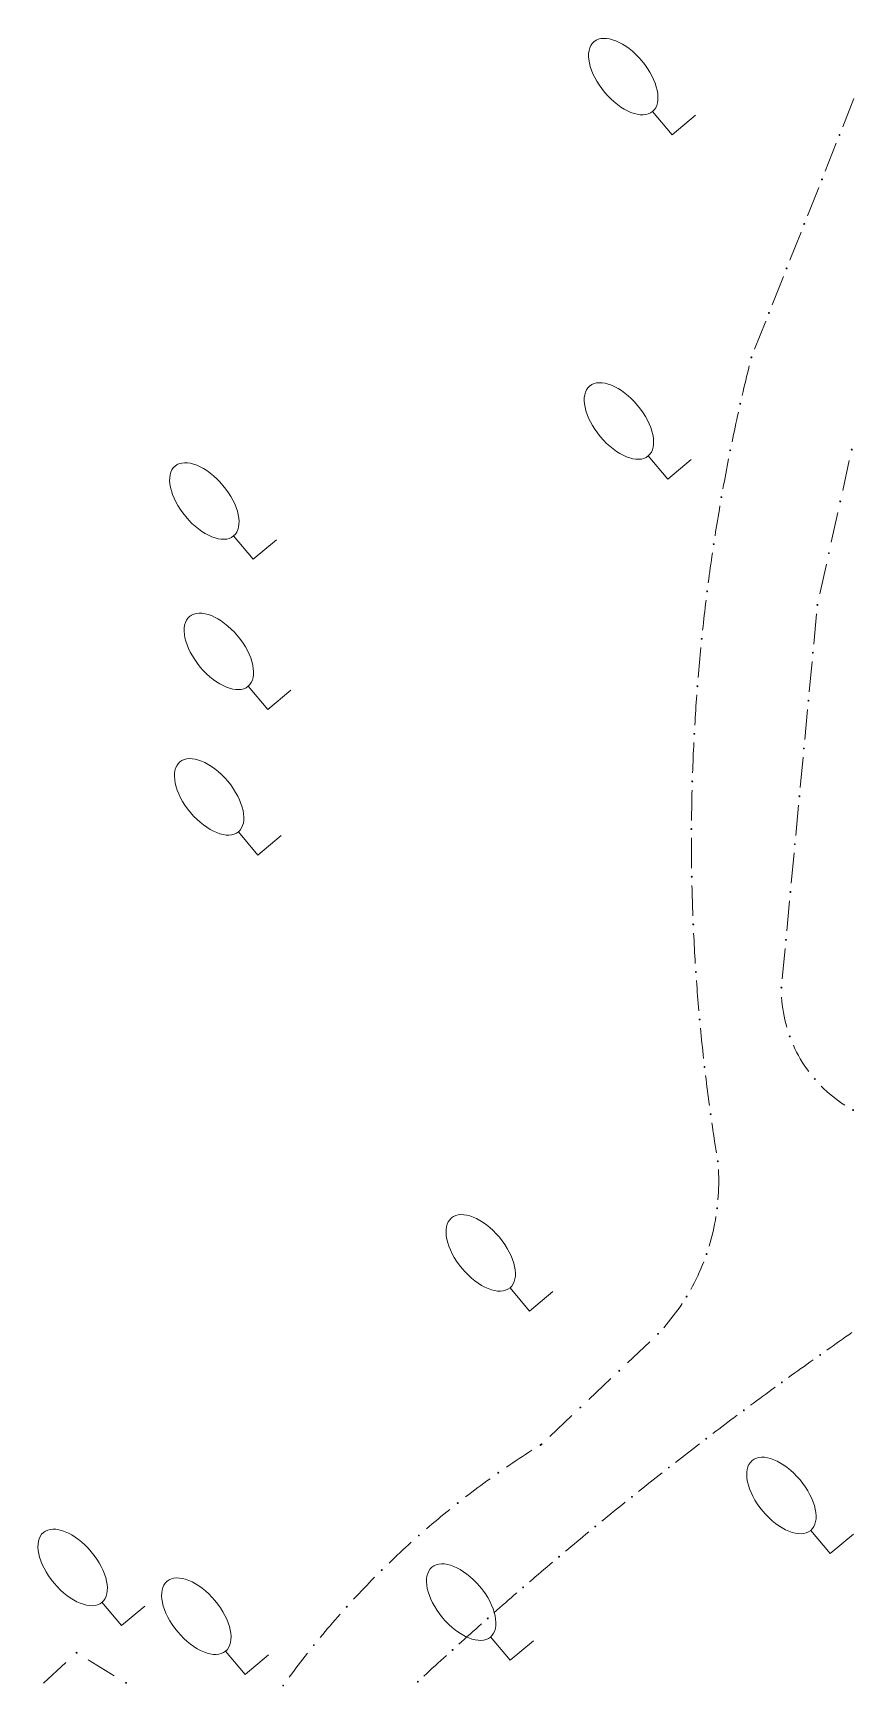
# Model space of a CAD drawing. Header units: metres. Extents: x -10443 to -4073, y -33280 to -26846.
# Drawn here: x -7938.26 to -7924.75, y -29597.3 to -29570.09 of the extents above; entities that cross this region are included whole.
import ezdxf

# ---------------------------------------------------------------- set-up
doc = ezdxf.new("R2010")
doc.units = ezdxf.units.M
doc.header["$MEASUREMENT"] = 0
doc.linetypes.add('CONTINUOUS_1', pattern=[0])
doc.linetypes.add('CONTINUOUS_2', pattern=[0])
doc.layers.add('園路', color=241, linetype='CONTINUOUS_2', lineweight=18)
doc.layers.add('木', color=254, linetype='CONTINUOUS_2', lineweight=18)

msp = doc.modelspace()

# ---------------------------------------------------------------- hatches: boundary and pattern name
at = {"layer": '園路', "linetype": 'CONTINUOUS_1', "lineweight": 18}
for points in [[(-7924.983, -29571.77, 1), (-7924.998, -29571.77, 1)], [(-7925.273, -29572.502, 1), (-7925.288, -29572.502, 1)], [(-7925.563, -29573.235, 1), (-7925.578, -29573.235, 1)], [(-7925.853, -29573.967, 1), (-7925.868, -29573.967, 1)], [(-7926.143, -29574.7, 1), (-7926.158, -29574.7, 1)], [(-7926.433, -29575.432, 1), (-7926.448, -29575.432, 1)], [(-7926.616, -29576.195, 1), (-7926.631, -29576.195, 1)], [(-7926.78, -29576.962, 1), (-7926.795, -29576.962, 1)], [(-7924.782, -29576.95, 1), (-7924.797, -29576.95, 1)], [(-7926.926, -29577.733, 1), (-7926.941, -29577.733, 1)], [(-7924.97, -29577.803, 1), (-7924.985, -29577.803, 1)], [(-7927.053, -29578.507, 1), (-7927.068, -29578.507, 1)], [(-7925.159, -29578.655, 1), (-7925.174, -29578.655, 1)], [(-7927.161, -29579.284, 1), (-7927.176, -29579.284, 1)], [(-7925.347, -29579.507, 1), (-7925.362, -29579.507, 1)], [(-7927.251, -29580.064, 1), (-7927.266, -29580.064, 1)], [(-7925.421, -29580.294, 1), (-7925.436, -29580.294, 1)], [(-7927.321, -29580.845, 1), (-7927.336, -29580.845, 1)], [(-7925.495, -29581.082, 1), (-7925.51, -29581.082, 1)], [(-7927.373, -29581.628, 1), (-7927.388, -29581.628, 1)], [(-7925.569, -29581.869, 1), (-7925.584, -29581.869, 1)], [(-7927.406, -29582.411, 1), (-7927.421, -29582.411, 1)], [(-7925.643, -29582.656, 1), (-7925.658, -29582.656, 1)], [(-7927.419, -29583.196, 1), (-7927.434, -29583.196, 1)], [(-7925.717, -29583.444, 1), (-7925.732, -29583.444, 1)], [(-7927.414, -29583.98, 1), (-7927.429, -29583.98, 1)], [(-7925.791, -29584.231, 1), (-7925.806, -29584.231, 1)], [(-7927.39, -29584.764, 1), (-7927.405, -29584.764, 1)], [(-7925.865, -29585.018, 1), (-7925.88, -29585.018, 1)], [(-7927.347, -29585.548, 1), (-7927.362, -29585.548, 1)], [(-7925.939, -29585.805, 1), (-7925.954, -29585.805, 1)], [(-7927.285, -29586.33, 1), (-7927.3, -29586.33, 1)], [(-7925.802, -29586.607, 1), (-7925.817, -29586.607, 1)], [(-7927.204, -29587.11, 1), (-7927.219, -29587.11, 1)], [(-7925.391, -29587.309, 1), (-7925.406, -29587.309, 1)], [(-7927.104, -29587.888, 1), (-7927.119, -29587.888, 1)], [(-7924.759, -29587.821, 1), (-7924.774, -29587.821, 1)], [(-7926.986, -29588.663, 1), (-7927.001, -29588.663, 1)], [(-7926.997, -29589.437, 1), (-7927.012, -29589.437, 1)], [(-7927.17, -29590.19, 1), (-7927.185, -29590.19, 1)], [(-7927.499, -29590.89, 1), (-7927.514, -29590.89, 1)], [(-7927.969, -29591.504, 1), (-7927.984, -29591.504, 1)], [(-7925.302, -29591.85, 1), (-7925.317, -29591.85, 1)], [(-7928.608, -29592.11, 1), (-7928.623, -29592.11, 1)], [(-7925.932, -29592.302, 1), (-7925.947, -29592.302, 1)], [(-7929.247, -29592.716, 1), (-7929.262, -29592.716, 1)], [(-7926.558, -29592.762, 1), (-7926.573, -29592.762, 1)], [(-7929.903, -29593.331, 1), (-7929.918, -29593.331, 1)], [(-7929.886, -29593.322, 1), (-7929.901, -29593.322, 1)], [(-7927.177, -29593.229, 1), (-7927.192, -29593.229, 1)], [(-7930.599, -29593.79, 1), (-7930.614, -29593.79, 1)], [(-7927.791, -29593.704, 1), (-7927.806, -29593.704, 1)], [(-7931.267, -29594.288, 1), (-7931.282, -29594.288, 1)], [(-7928.4, -29594.186, 1), (-7928.415, -29594.186, 1)], [(-7929.002, -29594.675, 1), (-7929.017, -29594.675, 1)], [(-7931.907, -29594.823, 1), (-7931.922, -29594.823, 1)], [(-7929.598, -29595.172, 1), (-7929.613, -29595.172, 1)], [(-7932.515, -29595.392, 1), (-7932.53, -29595.392, 1)], [(-7930.189, -29595.676, 1), (-7930.204, -29595.676, 1)], [(-7933.092, -29595.994, 1), (-7933.107, -29595.994, 1)], [(-7930.773, -29596.187, 1), (-7930.788, -29596.187, 1)], [(-7937.539, -29596.752, 1), (-7937.554, -29596.752, 1)], [(-7933.633, -29596.628, 1), (-7933.648, -29596.628, 1)], [(-7931.351, -29596.705, 1), (-7931.366, -29596.705, 1)], [(-7936.724, -29597.248, 1), (-7936.739, -29597.248, 1)], [(-7934.138, -29597.291, 1), (-7934.153, -29597.291, 1)], [(-7931.922, -29597.23, 1), (-7931.937, -29597.23, 1)]]:
    msp.add_hatch(color=241, dxfattribs=at).paths.add_polyline_path(points, flags=0)

# ---------------------------------------------------------------- linework, layer by layer
at = {"layer": '園路', "color": 1, "linetype": 'CONTINUOUS_1', "lineweight": 18}
for p, q in [((-7924.937, -29571.636), (-7924.753, -29571.171)), ((-7925.227, -29572.368), (-7925.043, -29571.904)), ((-7925.517, -29573.101), (-7925.333, -29572.636)), ((-7925.808, -29573.834), (-7925.623, -29573.369)), ((-7926.098, -29574.566), (-7925.914, -29574.101)), ((-7926.388, -29575.299), (-7926.204, -29574.834)), ((-7924.938, -29577.621), (-7924.83, -29577.132)), ((-7925.126, -29578.473), (-7925.018, -29577.985)), ((-7925.314, -29579.325), (-7925.206, -29578.837)), ((-7925.415, -29580.15), (-7925.368, -29579.652)), ((-7925.489, -29580.937), (-7925.442, -29580.439)), ((-7925.563, -29581.724), (-7925.516, -29581.226)), ((-7925.637, -29582.512), (-7925.59, -29582.014)), ((-7925.711, -29583.299), (-7925.664, -29582.801)), ((-7925.785, -29584.086), (-7925.738, -29583.588)), ((-7925.859, -29584.873), (-7925.812, -29584.376)), ((-7925.933, -29585.661), (-7925.886, -29585.163)), ((-7928.477, -29591.979), (-7928.114, -29591.635)), ((-7929.116, -29592.585), (-7928.753, -29592.241)), ((-7929.755, -29593.191), (-7929.393, -29592.847)), ((-7938.09, -29597.252), (-7937.722, -29596.914)), ((-7937.353, -29596.87), (-7936.925, -29597.13))]:
    msp.add_line(p, q, dxfattribs=at)
for centre in [(-7924.99, -29571.77), (-7925.28, -29572.502), (-7925.57, -29573.235), (-7925.861, -29573.967), (-7926.151, -29574.7), (-7926.441, -29575.432), (-7926.624, -29576.195), (-7926.788, -29576.962), (-7924.789, -29576.95), (-7926.934, -29577.733), (-7924.978, -29577.803), (-7927.06, -29578.507), (-7925.166, -29578.655), (-7927.169, -29579.284), (-7925.354, -29579.507), (-7927.258, -29580.064), (-7925.429, -29580.294), (-7927.329, -29580.845), (-7925.503, -29581.082), (-7927.38, -29581.628), (-7925.577, -29581.869), (-7927.413, -29582.411), (-7925.651, -29582.656), (-7927.427, -29583.196), (-7925.725, -29583.444), (-7927.422, -29583.98), (-7925.799, -29584.231), (-7927.398, -29584.764), (-7925.873, -29585.018), (-7927.355, -29585.548), (-7925.947, -29585.805), (-7927.293, -29586.33), (-7925.81, -29586.607), (-7927.212, -29587.11), (-7925.399, -29587.309), (-7927.112, -29587.888), (-7924.767, -29587.821), (-7926.993, -29588.663), (-7927.004, -29589.437), (-7927.178, -29590.19), (-7927.507, -29590.89), (-7927.976, -29591.504), (-7925.309, -29591.85), (-7928.615, -29592.11), (-7925.94, -29592.302), (-7929.254, -29592.716), (-7926.565, -29592.762), (-7929.911, -29593.331), (-7929.893, -29593.322), (-7927.185, -29593.229), (-7930.606, -29593.79), (-7927.799, -29593.704), (-7931.274, -29594.288), (-7928.407, -29594.186), (-7929.009, -29594.675), (-7931.914, -29594.823), (-7929.606, -29595.172), (-7932.523, -29595.392), (-7930.196, -29595.676), (-7933.099, -29595.994), (-7930.78, -29596.187), (-7937.546, -29596.752), (-7933.641, -29596.628), (-7931.358, -29596.705), (-7936.731, -29597.248), (-7934.146, -29597.291), (-7931.93, -29597.23)]:
    msp.add_circle(centre, 0.0075, dxfattribs=at)
for centre, radius, start, end in [((-7894.972, -29583.374), 32.455, 166.0879, 166.9706), ((-7894.972, -29583.374), 32.455, 167.4729, 168.3556), ((-7894.972, -29583.374), 32.455, 168.8578, 169.7405), ((-7894.972, -29583.374), 32.455, 170.2427, 171.1254), ((-7894.972, -29583.374), 32.455, 171.6276, 172.5103), ((-7894.972, -29583.374), 32.455, 173.0125, 173.8952), ((-7894.972, -29583.374), 32.455, 174.3974, 175.2801), ((-7894.972, -29583.374), 32.455, 175.7824, 176.6651), ((-7894.972, -29583.374), 32.455, 177.1673, 178.05), ((-7894.972, -29583.374), 32.455, 178.5522, 179.4349), ((-7894.972, -29583.374), 32.455, 179.9371, 180.8198), ((-7894.972, -29583.374), 32.455, 181.322, 182.2047), ((-7894.972, -29583.374), 32.455, 182.707, 183.5897), ((-7894.972, -29583.374), 32.455, 184.0919, 184.9746), ((-7923.678, -29585.83), 2.269, 183.3899, 196.0182), ((-7894.972, -29583.374), 32.455, 185.4768, 186.3595), ((-7923.678, -29585.83), 2.269, 204.043, 216.6713), ((-7894.972, -29583.374), 32.455, 186.8617, 187.7444), ((-7923.678, -29585.83), 2.269, 224.6961, 237.3245), ((-7894.972, -29583.374), 32.455, 188.2466, 189.1293), ((-7930.618, -29589), 3.64, 355.2717, 3.1417), ((-7930.618, -29589), 3.64, 343.078, 350.948), ((-7930.618, -29589), 3.64, 330.8843, 338.7543), ((-7930.618, -29589), 3.64, 318.6906, 326.5606), ((-7888.259, -29644.21), 64.143, 124.71361, 125.16024), ((-7888.259, -29644.21), 64.143, 125.40687, 125.8535), ((-7888.259, -29644.21), 64.143, 126.10013, 126.54676), ((-7888.259, -29644.21), 64.143, 126.79339, 127.24002), ((-7888.259, -29644.21), 64.143, 127.48665, 127.93328), ((-7922.03, -29606.002), 14.922, 122.5188, 124.4386), ((-7888.259, -29644.21), 64.143, 128.17991, 128.62653), ((-7922.03, -29606.002), 14.922, 125.7197, 127.6395), ((-7922.03, -29606.002), 14.922, 128.9206, 130.8404), ((-7888.259, -29644.21), 64.143, 128.87317, 129.31979), ((-7922.03, -29606.002), 14.922, 132.1215, 134.0414), ((-7888.259, -29644.21), 64.143, 129.56643, 130.01305), ((-7888.259, -29644.21), 64.143, 130.25969, 130.70631), ((-7922.03, -29606.002), 14.922, 135.3225, 137.2423), ((-7888.259, -29644.21), 64.143, 130.95295, 131.39957), ((-7922.03, -29606.002), 14.922, 138.5234, 140.4432), ((-7888.259, -29644.21), 64.143, 131.64621, 132.09283), ((-7922.03, -29606.002), 14.922, 141.7243, 143.6441), ((-7888.259, -29644.21), 64.143, 132.33947, 132.78609)]:
    msp.add_arc(centre, radius, start, end, dxfattribs=at)
at = {"layer": '木', "color": 1, "linetype": 'CONTINUOUS_1', "lineweight": 18}
for p, q in [((-7927.746, -29571.768), (-7928.067, -29571.385)), ((-7927.363, -29571.447), (-7927.746, -29571.768)), ((-7927.817, -29577.437), (-7928.138, -29577.054)), ((-7927.434, -29577.115), (-7927.817, -29577.437)), ((-7934.639, -29578.754), (-7934.961, -29578.371)), ((-7934.256, -29578.433), (-7934.639, -29578.754)), ((-7934.4, -29581.229), (-7934.722, -29580.846)), ((-7934.017, -29580.907), (-7934.4, -29581.229)), ((-7934.561, -29583.624), (-7934.882, -29583.241)), ((-7934.178, -29583.302), (-7934.561, -29583.624)), ((-7930.092, -29591.129), (-7930.413, -29590.746)), ((-7929.709, -29590.807), (-7930.092, -29591.129)), ((-7925.143, -29595.121), (-7925.464, -29594.738)), ((-7924.76, -29594.8), (-7925.143, -29595.121)), ((-7936.807, -29596.305), (-7937.128, -29595.922)), ((-7936.424, -29595.984), (-7936.807, -29596.305)), ((-7930.412, -29596.876), (-7930.734, -29596.493)), ((-7930.029, -29596.555), (-7930.412, -29596.876)), ((-7934.771, -29597.108), (-7935.093, -29596.725)), ((-7934.388, -29596.787), (-7934.771, -29597.108))]:
    msp.add_line(p, q, dxfattribs=at)
for centre in [(-7928.549, -29570.811), (-7928.62, -29576.479), (-7935.443, -29577.796), (-7935.204, -29580.271), (-7935.364, -29582.666), (-7930.895, -29590.171), (-7925.947, -29594.164), (-7937.61, -29595.348), (-7931.216, -29595.919), (-7935.575, -29596.151)]:
    msp.add_ellipse(centre, major_axis=(-0.482, 0.575), ratio=0.533333, dxfattribs=at)

doc.saveas('drawing.dxf')
